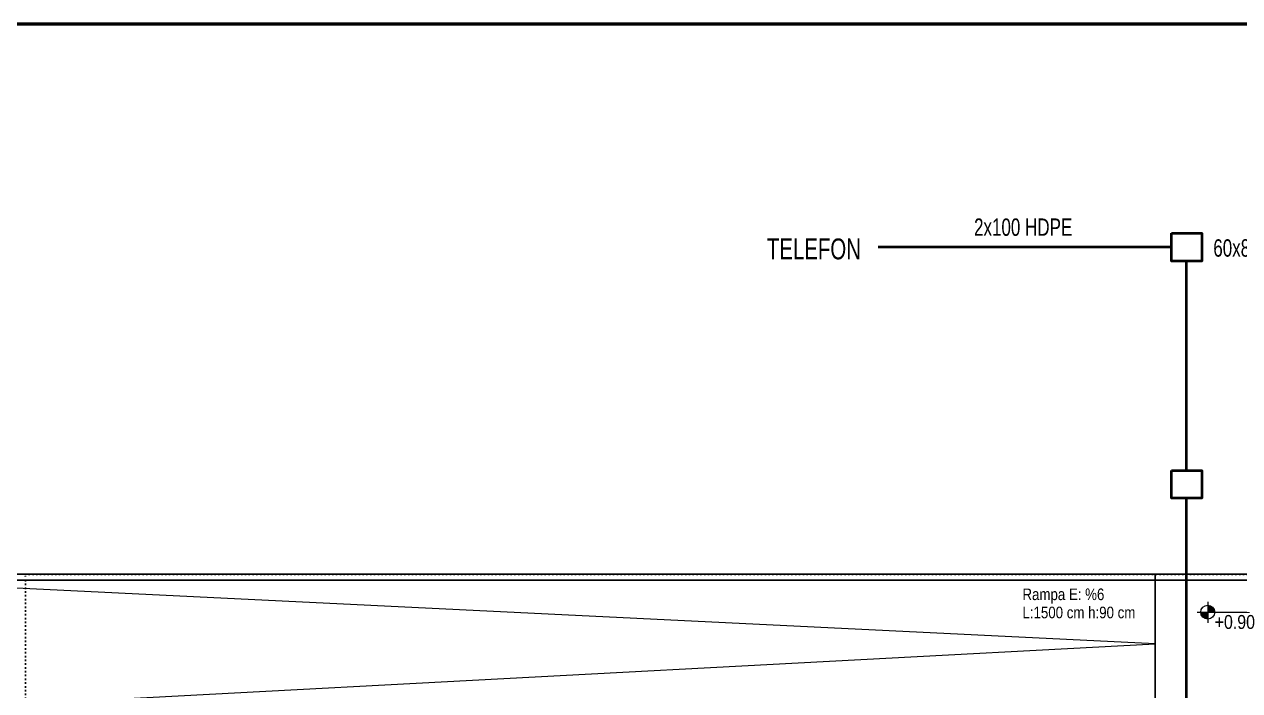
# Model space of a CAD drawing. Header units: millimetres. Extents: x 1852829 to 1882754, y -270850 to -231658.
# Drawn here: x 1857322 to 1858371, y -257427 to -256851 of the extents above; entities that cross this region are included whole.
import ezdxf
from ezdxf.enums import TextEntityAlignment as Align

# ---------------------------------------------------------------- set-up
doc = ezdxf.new("R2010")
doc.units = ezdxf.units.MM
for name, pattern in [('CONTINOUS', [0]), ('CONTINU', [0]), ('izdüşüm arka', [3.175, 0, -3.175])]:
    doc.linetypes.add(name, pattern=pattern)
for name, color, linetype, lineweight in [('a_duvar', 251, 'Continuous', 35), ('a_görünüş', 32, 'Continuous', 25), ('a_izdüşüm_arka', 251, 'izdüşüm arka', 30), ('a_not_kot', 251, 'Continuous', 13), ('a_not_misc', 144, 'Continuous', 5), ('a_not_text', 7, 'Continuous', 13), ('a_çerçeve_line', 7, 'Continuous', 50), ('Aydınlatma', 4, 'CONTINOUS', 35), ('Priz', 6, 'CONTINOUS', 40), ('Telefon', 2, 'CONTINOUS', 40)]:
    doc.layers.add(name, color=color, linetype=linetype, lineweight=lineweight)
doc.styles.add('Grupcad', font='arial.ttf', dxfattribs={"width": 0.7})
doc.styles.add('ROMANTUR', font='arial.ttf', dxfattribs={"width": 0.7})
doc.styles.get("Standard").update_dxf_attribs({"font": 'ARIALN.TTF'})

# ---------------------------------------------------------------- blocks, each defined once
blk = doc.blocks.new('sembol_kot')
at = {"layer": 'a_not_kot'}
for points in [[(0, 10), (0, 0), (10, 0, 0.414214)], [(0, 0), (-10, 0, 0.414214), (0, -10)]]:
    blk.add_hatch(color=256, dxfattribs=at).paths.add_polyline_path(points)
for p, q in [((0, 15), (0, -15)), ((-15, 0), (60, 0))]:
    blk.add_line(p, q, dxfattribs=at)
blk.add_circle((0, 0), 10, dxfattribs=at)

msp = doc.modelspace()

# ---------------------------------------------------------------- linework, layer by layer
at = {"layer": 'a_görünüş', "color": 251}
for p, q in [((1857053.2, -257326.2), (1858597.7, -257326.2)), ((1857058.2, -257331.2), (1858597.7, -257331.2))]:
    msp.add_line(p, q, dxfattribs=at)
msp.add_lwpolyline([(1858297.7, -257446.2), (1858297.7, -257326.2)], dxfattribs=at)
at = {"layer": 'a_izdüşüm_arka'}
msp.add_lwpolyline([(1857322.7, -258066.2), (1857173.2, -258066.2), (1857173.2, -258051.2), (1857173.2, -258046.2), (1857152.7, -258046.2), (1857152.7, -257466.2), (1857173.2, -257466.2), (1857173.2, -257446.2), (1857322.7, -257446.2), (1857322.7, -257326.2), (1859402.7, -257326.2), (1859402.7, -257446.2), (1859552.3, -257446.2), (1859552.3, -257466.2), (1859572.7, -257466.2), (1859572.7, -258046.2), (1859552.3, -258046.2), (1859552.3, -258066.2), (1859402.7, -258066.2)], dxfattribs=at)
at = {"layer": 'a_not_misc'}
msp.add_lwpolyline([(1857173.2, -257446.1), (1858297.7, -257386.2), (1857173.2, -257331.2)], dxfattribs=at)
at = {"layer": 'a_çerçeve_line'}
msp.add_lwpolyline([(1872123.9, -259851.4), (1872123.9, -256851.4), (1853005.4, -256851.4), (1853005.4, -259851.4)], close=True, dxfattribs=at)
at = {"layer": 'Priz'}
for p, q in [((1858311.7, -257043.8), (1858058.6, -257043.8)), ((1858324.8, -257236.5), (1858324.8, -257055.8)), ((1858324.8, -258462.5), (1858324.8, -257260.5))]:
    msp.add_line(p, q, dxfattribs=at)
at = {"layer": 'Telefon', "color": 4}
for points in [[(1858311.7, -257031.8), (1858337.9, -257031.8), (1858337.9, -257055.8), (1858311.7, -257055.8)], [(1858311.7, -257236.5), (1858337.9, -257236.5), (1858337.9, -257260.5), (1858311.7, -257260.5)]]:
    msp.add_lwpolyline(points, close=True, dxfattribs=at)

# ---------------------------------------------------------------- block references
at = {"layer": 'a_duvar', "xscale": 0.6, "yscale": 0.6, "zscale": 0.6}
msp.add_blockref('sembol_kot', (1858343.1, -257359), dxfattribs=at)

# ---------------------------------------------------------------- texts
at = {"layer": 'a_not_kot'}
msp.add_text('+0.90', height=12, dxfattribs=at).set_placement((1858349.1, -257373.4))
at = {"layer": 'a_not_text'}
for s, p in [('Rampa E: %%%6', (1858183.2, -257348.5)), ('L:1500 cm h:90 cm', (1858183.2, -257364.2))]:
    msp.add_text(s, height=10, dxfattribs=at).set_placement(p)
at = {"layer": 'Aydınlatma', "linetype": 'CONTINU', "style": 'ROMANTUR', "width": 0.7}
msp.add_text('TELEFON', height=18, dxfattribs=at).set_placement((1858003.2, -257045.3), align=Align.MIDDLE_CENTER)
at = {"layer": 'Telefon', "color": 4, "linetype": 'CONTINU', "style": 'Grupcad', "width": 0.7}
for s, p in [('2x100 HDPE', (1858141.4, -257026.5)), ('60x80', (1858347.9, -257044.5))]:
    msp.add_text(s, height=15, dxfattribs=at).set_placement(p, align=Align.MIDDLE_LEFT)

doc.saveas('drawing.dxf')
